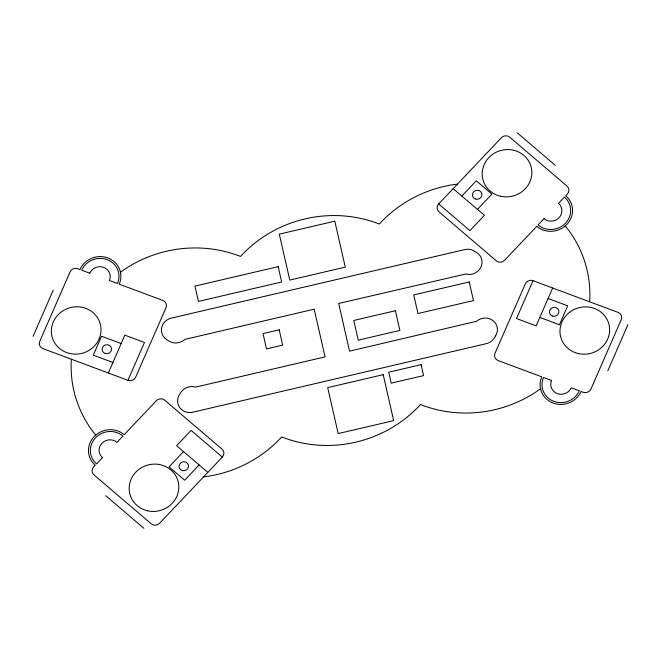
<?xml version="1.0" encoding="UTF-8"?>
<svg xmlns="http://www.w3.org/2000/svg" width="661" height="661" viewBox="0 0 661 661"><rect width="100%" height="100%" fill="white"/><g stroke="black" fill="none" stroke-linecap="round" stroke-linejoin="round"><path stroke-width="0.99" d="M71.421 359.237L71.132 363.624A121.12 114.452 -15.6 0 0 92.54 431.046L95.779 435.062L95.308 435.459M589.579 301.763L589.868 297.376A121.12 114.452 -15.6 0 0 568.46 229.954L565.221 225.938L564.42 226.607M33.05 336.375L53.235 290.129M108.338 372.994L124.855 335.152L144.478 342.472L127.961 380.315L42.924 348.611A5.941 5.61 -15.6 0 1 39.767 341.324L70.041 271.952A5.941 5.61 -15.6 0 1 77.791 268.73L79.964 269.539A21.375 20.194 -15.6 0 1 107.85 257.93A21.375 20.194 -15.6 0 1 119.22 284.172L162.829 300.425A5.941 5.61 -15.6 0 1 165.985 307.712L135.712 377.084A5.941 5.61 -15.6 0 1 127.961 380.315M533.039 280.685A5.941 5.61 -15.6 0 0 525.288 283.916L495.015 353.288A5.941 5.61 -15.6 0 0 498.171 360.575L541.78 376.828A21.375 20.194 -15.6 0 0 553.15 403.07A21.375 20.194 -15.6 0 0 581.036 391.461L583.209 392.27A5.941 5.61 -15.6 0 0 590.959 389.048L621.233 319.676A5.941 5.61 -15.6 0 0 618.076 312.389L533.039 280.685L516.522 318.528L536.145 325.848L552.662 288.006M607.765 370.871L627.95 324.625M183.543 451.603L169.076 466.881L184.692 480.225L199.159 464.947M438.689 203.919L501.402 137.719A5.941 5.61 -15.6 0 1 509.763 137.182L567.022 186.113A5.941 5.61 -15.6 0 1 567.336 194.061L565.733 195.763A21.375 20.194 -15.6 0 1 566.874 224.385A21.375 20.194 -15.6 0 1 536.79 226.318L504.632 260.26A5.941 5.61 -15.6 0 1 496.271 260.798L439.011 211.867A5.941 5.61 -15.6 0 1 438.689 203.919L469.921 230.606L484.397 215.329L453.165 188.641M461.841 196.053L476.308 180.775L491.924 194.119L477.457 209.397M222.311 457.082L159.598 523.281A5.941 5.61 -15.6 0 1 151.237 523.818L93.978 474.887A5.941 5.61 -15.6 0 1 93.664 466.939L95.267 465.237A21.375 20.194 -15.6 0 1 94.126 436.615A21.375 20.194 -15.6 0 1 124.21 434.682L156.368 400.74A5.941 5.61 -15.6 0 1 164.729 400.202L221.989 449.133A5.941 5.61 -15.6 0 1 222.311 457.082L191.079 430.394L176.603 445.671L207.835 472.359M457.387 184.179L453.124 184.683A121.12 114.452 -15.6 0 0 379.331 224.005L379.29 224.054A121.12 114.452 -15.6 0 0 240.587 256.402L240.48 256.427A121.12 114.452 -15.6 0 0 123.103 270.332L120.459 272.299L120.641 273.208M203.613 476.821L207.876 476.317A121.12 114.452 -15.6 0 0 281.669 436.995L281.71 436.946A121.12 114.452 -15.6 0 0 420.413 404.598L420.52 404.573A121.12 114.452 -15.6 0 0 537.897 390.668L540.541 388.701L540.673 389.346M548.076 298.516L567.7 305.828L559.446 324.749L539.814 317.437M121.186 343.563L101.554 336.251L93.3 355.172L112.924 362.484M517.125 132.721L555.298 165.341M105.702 495.659L143.875 528.279M495.593 335.912L494.246 338.035A12.584 11.898 -15.6 0 1 486.207 343.687L192.764 412.208A12.584 11.898 -15.6 0 1 180.23 408.234A12.584 11.898 -15.6 0 1 178.867 395.65A39.065 36.917 -15.6 0 1 180.817 392.485A12.584 11.898 -15.6 0 1 194.706 386.85L195.623 387.106L325.063 356.882L314.182 309.183L184.774 339.399L183.981 340.093A12.584 11.898 -15.6 0 1 170.108 341.696A39.23 37.074 -15.6 0 1 166.911 339.787A12.584 11.898 -15.6 0 1 161.631 327.782A12.584 11.898 -15.6 0 1 171.298 318.115L464.749 249.594A12.584 11.898 -15.6 0 1 474.474 251.139L476.606 252.461A12.584 11.898 -15.6 0 1 480.803 267.424A12.584 11.898 -15.6 0 1 465.757 274.009L338.688 303.457L349.57 351.156L476.589 321.263A12.584 11.898 -15.6 0 1 492.966 320.593A12.584 11.898 -15.6 0 1 495.593 335.912M102.505 457.602L96.556 463.882A19.475 18.401 -15.6 0 1 95.514 437.805A19.475 18.401 -15.6 0 1 122.921 436.045L116.972 442.325A10.683 10.097 -15.6 0 0 101.934 443.291A10.683 10.097 -15.6 0 0 102.505 457.602M544.028 218.675L538.079 224.955A19.475 18.401 -15.6 0 0 565.486 223.195A19.475 18.401 -15.6 0 0 564.444 197.118L558.495 203.398A10.683 10.097 -15.6 0 1 559.066 217.709A10.683 10.097 -15.6 0 1 544.028 218.675M334.788 221.171L279.289 234.134L289.774 280.082L345.273 267.127L334.788 221.171M278.19 266.656L194.937 286.097L198.432 301.416L281.677 281.974L278.19 266.656M469.219 281.974L413.72 294.93L417.967 313.537L473.466 300.573L469.219 281.974M279.19 329.806L263.004 333.582L266.499 348.901L282.685 345.125L279.19 329.806M395.41 310.736L353.784 320.453L358.279 340.151L399.897 330.426L395.41 310.736M421.098 364.657L388.726 372.217L391.221 383.157L423.602 375.605L421.098 364.657M383.198 374.663L327.699 387.619L338.176 433.575L393.675 420.619L383.198 374.663M551.596 380.488L543.524 377.481A19.475 18.401 -15.6 0 0 553.885 401.384A19.475 18.401 -15.6 0 0 579.284 390.808L571.22 387.8A10.683 10.097 -15.6 0 1 557.281 393.609A10.683 10.097 -15.6 0 1 551.596 380.488M89.78 273.2L81.716 270.192A19.475 18.401 -15.6 0 1 107.115 259.616A19.475 18.401 -15.6 0 1 117.476 283.519L109.404 280.512A10.683 10.097 -15.6 0 0 103.719 267.391A10.683 10.097 -15.6 0 0 89.78 273.2M182.444 470.607A4.751 4.487 -15.6 0 0 188.402 465.08A4.751 4.487 -15.6 0 0 180.544 463.072A4.751 4.487 -15.6 0 0 182.444 470.607M147.428 510.771A24.936 23.565 -15.6 0 0 178.016 481.109A24.936 23.565 -15.6 0 0 136.521 471.442A24.936 23.565 -15.6 0 0 147.428 510.771M105.256 353.503A4.751 4.487 -15.6 0 0 111.453 348.223A4.751 4.487 -15.6 0 0 103.703 345.885A4.751 4.487 -15.6 0 0 105.256 353.503M69.636 353.461A24.936 23.565 -15.6 0 0 100.224 323.791A24.936 23.565 -15.6 0 0 58.73 314.132A24.936 23.565 -15.6 0 0 69.636 353.461M552.646 316.098A4.751 4.487 -15.6 0 0 558.842 310.81A4.751 4.487 -15.6 0 0 551.092 308.48A4.751 4.487 -15.6 0 0 552.646 316.098M578.243 353.536A24.936 23.565 -15.6 0 0 608.831 323.873A24.936 23.565 -15.6 0 0 567.336 314.206A24.936 23.565 -15.6 0 0 578.243 353.536M475.854 199.11A4.751 4.487 -15.6 0 0 481.803 193.574A4.751 4.487 -15.6 0 0 473.954 191.566A4.751 4.487 -15.6 0 0 475.854 199.11M500.451 196.226A24.936 23.565 -15.6 0 0 531.039 166.564A24.936 23.565 -15.6 0 0 489.545 156.897A24.936 23.565 -15.6 0 0 500.451 196.226"/></g></svg>
